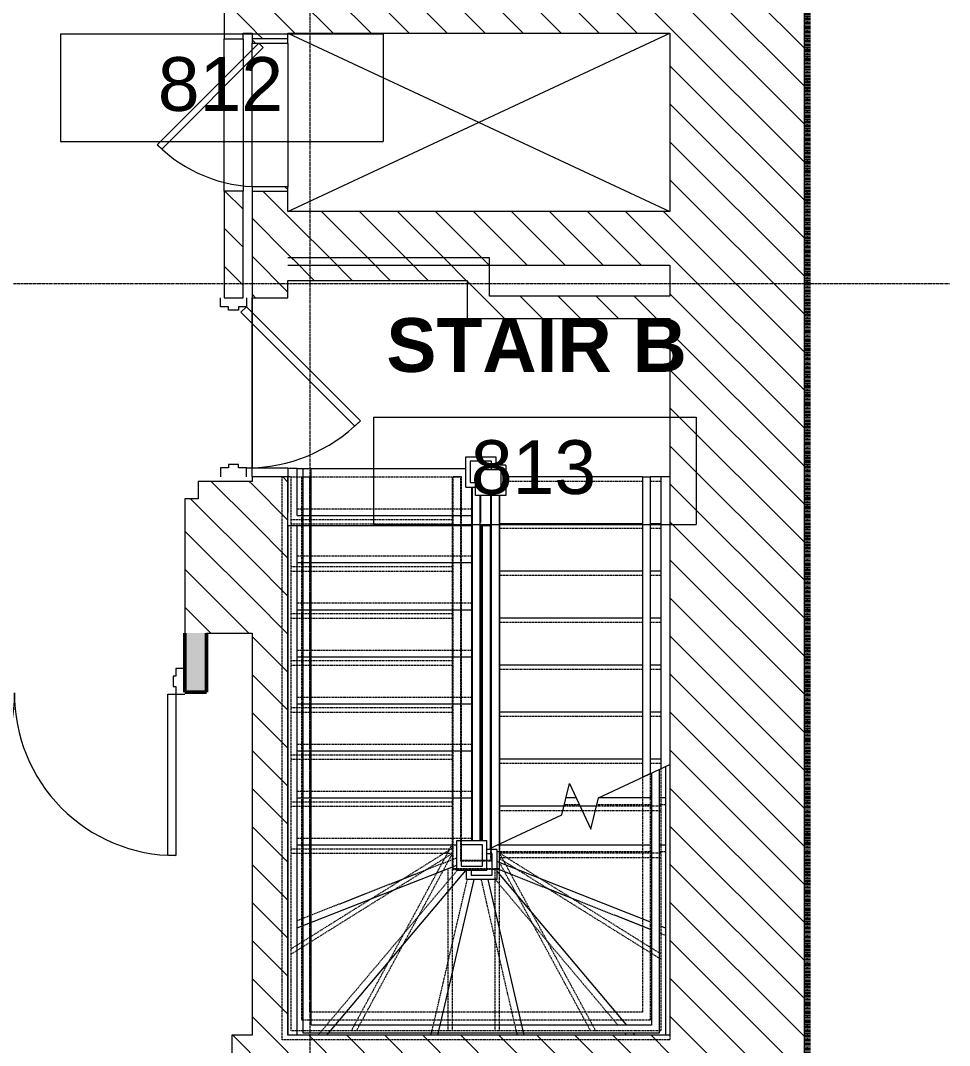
# Model space of a CAD drawing. Header units: inches. Extents: x -956 to 1409, y -1111 to 895.
# Drawn here: x 758.5 to 965.8, y -146.3 to 82.5 of the extents above; entities that cross this region are included whole.
import ezdxf

# ---------------------------------------------------------------- set-up
doc = ezdxf.new("R2010")
doc.units = ezdxf.units.IN
doc.header["$MEASUREMENT"] = 0
for name, pattern in [('Double Dash 3_8_', [1, 0.375, -0.125, 0.125, -0.125, 0.125, -0.125]), ('Double Dash 3_8__2_', [1, 0.375, -0.125, 0.125, -0.125, 0.125, -0.125]), ('Grid Line 1_4_', [0.4375, 0.25, -0.0625, 0.0625, -0.0625]), ('Overhead 1_16_', [0.101562, 0.0625, -0.039062])]:
    doc.linetypes.add(name, pattern=pattern)
for name, color, linetype, lineweight in [('A-AREA-IDEN', 2, 'Continuous', 9), ('A-DETL', 90, 'Continuous', 13), ('A-DETL-THIN', 151, 'Continuous', 13), ('A-DOOR', 31, 'Continuous', 13), ('A-DOOR-FRAM', 31, 'Continuous', 20), ('A-FLOR', 192, 'Continuous', 13), ('A-FLOR-HRAL', 11, 'Continuous', 13), ('A-FLOR-HRAL-MBND', 5, 'Continuous', 13), ('A-WALL', 113, 'Continuous', 13), ('A-WALL-PATT', 111, 'Continuous', 13), ('C-PROP-LINE', 91, 'Double Dash 3_8_', 20), ('I-WALL', 2, 'Continuous', 13), ('S-GRID', 1, 'Continuous', 9), ('S-STRS', 31, 'Continuous', 13), ('S-STRS-MBND', 31, 'Continuous', 13)]:
    doc.layers.add(name, color=color, linetype=linetype, lineweight=lineweight)
doc.styles.add('Arial_3', font='arial.ttf', dxfattribs={"height": 12})
doc.styles.add('Arial_B', font='arialbd.ttf', dxfattribs={"height": 12})
pattern_1 = [(135, (0, 0), (-4.24264, -4.24264), [])]

# ---------------------------------------------------------------- blocks, each defined once
blk = doc.blocks.new('Single-HM Frame - Stair Exst_ 36_-1142624-8TH FLOOR TELECOM UNDERFLOOR ROUTING PLAN')
at = {"layer": 'A-DOOR', "color": 53, "lineweight": 9}
for p, q in [((-18, 2.87), (7.46, 28.33)), ((7.46, 28.33), (8.7, 27.09)), ((8.7, 27.09), (-16.76, 1.64)), ((-16.76, 1.64), (-18, 2.87))]:
    blk.add_line(p, q, dxfattribs=at)
blk.add_arc((-18, 2.87), 36, 360, 44.99, dxfattribs=at)
at = {"layer": 'A-DOOR-FRAM', "color": 133}
for p, q in [((-20, 2.87), (-18, 2.87)), ((-18, 2.87), (-18, 1.12)), ((18, 2.87), (18, 1.12)), ((20, 2.87), (18, 2.87)), ((-18, 1.12), (-17.25, 1.12)), ((-17.25, 1.12), (-17.25, -1.12)), ((17.25, 1.12), (17.25, -1.12)), ((18, 1.12), (17.25, 1.12)), ((-18, -1.12), (-18, -2.87)), ((-17.25, -1.12), (-18, -1.12)), ((17.25, -1.12), (18, -1.12)), ((18, -1.12), (18, -2.87)), ((-18, -2.87), (-20, -2.87)), ((18, -2.87), (20, -2.87))]:
    blk.add_line(p, q, dxfattribs=at)
blk = doc.blocks.new('Railing - 6 1_4_-1312261-8TH FLOOR TELECOM UNDERFLOOR ROUTING PLAN')
at = {"layer": 'A-FLOR-HRAL', "color": 53, "lineweight": 9}
for p, q in [((2.37, 2.37), (0.18, 2.37)), ((3.37, 3.37), (1.18, 3.37)), ((2.37, -2.38), (2.37, 2.37)), ((3.37, 3.37), (3.37, -3.38)), ((-3.38, -3.38), (-3.38, -1.5)), ((-2.38, -0.5), (-2.38, -2.38)), ((3.37, -3.38), (-3.38, -3.38)), ((-2.38, -2.38), (2.37, -2.38))]:
    blk.add_line(p, q, dxfattribs=at)
blk = doc.blocks.new('Railing - 6 1_4_-1312263-8TH FLOOR TELECOM UNDERFLOOR ROUTING PLAN')
at = {"layer": 'A-FLOR-HRAL', "color": 53, "lineweight": 9}
for p, q in [((3.37, 3.37), (1.18, 3.37)), ((2.37, 2.37), (1.18, 2.37)), ((2.37, -2.38), (2.37, 2.37)), ((3.37, 3.37), (3.37, -3.38)), ((-3.38, -3.38), (-3.38, -1.37)), ((-2.38, -1.37), (-2.38, -2.38)), ((3.37, -3.38), (-3.38, -3.38)), ((-2.38, -2.38), (2.37, -2.38))]:
    blk.add_line(p, q, dxfattribs=at)
blk = doc.blocks.new('Railing - 6 1_4_-1312265-8TH FLOOR TELECOM UNDERFLOOR ROUTING PLAN')
at = {"layer": 'A-FLOR-HRAL', "color": 53, "lineweight": 9}
for p, q in [((3.375, 3.375), (-3.375, 3.375)), ((-3.375, -3.375), (-3.375, 3.375)), ((2.375, 2.375), (-2.375, 2.375)), ((-2.375, 2.375), (-2.375, -2.375)), ((2.375, -2.375), (2.375, 2.375)), ((3.375, 3.375), (3.375, -3.375)), ((3.375, -3.375), (-3.375, -3.375)), ((-2.375, -2.375), (2.375, -2.375))]:
    blk.add_line(p, q, dxfattribs=at)
blk = doc.blocks.new('Railing - Railing-1085655-8TH FLOOR TELECOM UNDERFLOOR ROUTING PLAN')
at = {"layer": 'A-FLOR-HRAL', "color": 53, "lineweight": 9}
for p, q in [((859.33, -100.49), (859.33, -21.62)), ((861.08, -100.49), (861.08, -23.49)), ((861.52, -30.24), (861.52, -100.49)), ((863.27, -30.24), (863.27, -102.49))]:
    blk.add_line(p, q, dxfattribs=at)
for name, p, rotation in [('Railing - 6 1_4_-1312261-8TH FLOOR TELECOM UNDERFLOOR ROUTING PLAN', (861.2, -18.25), 180), ('Railing - 6 1_4_-1312265-8TH FLOOR TELECOM UNDERFLOOR ROUTING PLAN', (859.2, -103.87), 270)]:
    blk.add_blockref(name, p, dxfattribs=dict(rotation=rotation))
blk.add_blockref('Railing - 6 1_4_-1312263-8TH FLOOR TELECOM UNDERFLOOR ROUTING PLAN', (861.4, -105.87))
blk = doc.blocks.new('Railing - Railing-1085659-8TH FLOOR TELECOM UNDERFLOOR ROUTING PLAN')
at = {"layer": 'A-FLOR-HRAL', "color": 53, "lineweight": 9}
for p, q in [((821.58, -17.5), (823.33, -17.5)), ((821.58, -136.13), (821.58, -17.5)), ((823.33, -136.13), (823.33, -17.5)), ((901.02, -84.65), (901.02, -136.14)), ((899.27, -85.47), (899.27, -136.14)), ((821.58, -143.49), (821.58, -136.13)), ((823.33, -141.74), (823.33, -136.13)), ((899.27, -136.14), (899.27, -141.74)), ((901.02, -136.14), (901.02, -143.49)), ((835.81, -141.74), (823.33, -141.74)), ((886.81, -141.74), (835.81, -141.74)), ((899.27, -141.74), (886.81, -141.74)), ((835.81, -143.49), (821.58, -143.49)), ((886.81, -143.49), (835.81, -143.49)), ((901.02, -143.49), (886.81, -143.49))]:
    blk.add_line(p, q, dxfattribs=at)
blk = doc.blocks.new('Railing - 6 1_4_-1310709-8TH FLOOR TELECOM UNDERFLOOR ROUTING PLAN')
at = {"layer": 'A-FLOR-HRAL', "color": 53, "lineweight": 9}
for p, q in [((2.37, 2.37), (-2.38, 2.37)), ((-2.38, 2.37), (-2.38, -2.38)), ((3.37, 3.37), (0.18, 3.37)), ((2.37, -2.38), (2.37, 2.37)), ((3.37, 3.37), (3.37, -3.38)), ((-3.38, -3.38), (-3.38, -0.5)), ((3.37, -3.38), (-3.38, -3.38)), ((-2.38, -2.38), (2.37, -2.38))]:
    blk.add_line(p, q, dxfattribs=at)
blk = doc.blocks.new('Railing - Railing-1086723-8TH FLOOR TELECOM UNDERFLOOR ROUTING PLAN')
at = {"layer": 'A-FLOR-HRAL', "color": 53, "lineweight": 9}
for p, q in [((863.52, -23.49), (863.52, -102.14)), ((865.27, -23.49), (865.27, -101.32)), ((863.52, -102.14), (865.27, -101.32))]:
    blk.add_line(p, q, dxfattribs=at)
at = {"layer": 'A-FLOR-HRAL-MBND', "color": 53, "linetype": 'Overhead 1_16_', "lineweight": 9}
for p, q in [((855.02, -19.37), (856.77, -19.37)), ((855.02, -106.87), (855.02, -19.37)), ((856.77, -105.12), (856.77, -19.37)), ((863.52, -102.14), (863.52, -105.12)), ((865.27, -101.32), (865.27, -106.87)), ((863.52, -105.12), (856.77, -105.12)), ((865.27, -106.87), (855.02, -106.87))]:
    blk.add_line(p, q, dxfattribs=at)
blk.add_blockref('Railing - 6 1_4_-1310709-8TH FLOOR TELECOM UNDERFLOOR ROUTING PLAN', (863.4, -20.12))
blk = doc.blocks.new('Railing - Railing-1086727-8TH FLOOR TELECOM UNDERFLOOR ROUTING PLAN')
at = {"layer": 'A-FLOR-HRAL', "color": 53, "lineweight": 9}
for p, q in [((897.27, -19.37), (899.02, -19.37)), ((897.27, -19.37), (897.27, -86.4)), ((899.02, -19.37), (899.02, -85.58)), ((897.27, -86.4), (899.02, -85.58))]:
    blk.add_line(p, q, dxfattribs=at)
at = {"layer": 'A-FLOR-HRAL-MBND', "color": 53, "linetype": 'Overhead 1_16_', "lineweight": 9}
for p, q in [((821.27, -19.37), (823.02, -19.37)), ((821.27, -134.96), (821.27, -19.37)), ((823.02, -134.96), (823.02, -19.37)), ((897.27, -86.4), (897.27, -134.96)), ((899.02, -85.58), (899.02, -134.96)), ((821.27, -140.62), (821.27, -134.96)), ((823.02, -138.87), (823.02, -134.96)), ((897.27, -134.96), (897.27, -138.87)), ((899.02, -134.96), (899.02, -140.62)), ((829.34, -138.87), (823.02, -138.87)), ((890.95, -138.87), (829.34, -138.87)), ((897.27, -138.87), (890.95, -138.87)), ((829.34, -140.62), (821.27, -140.62)), ((890.95, -140.62), (829.34, -140.62)), ((899.02, -140.62), (890.95, -140.62))]:
    blk.add_line(p, q, dxfattribs=at)
blk = doc.blocks.new('Attic Access - 32_ x 56_-1343217-8TH FLOOR TELECOM UNDERFLOOR ROUTING PLAN')
at = {"layer": 'A-DOOR'}
h = blk.add_hatch(dxfattribs=at)
h.set_pattern_fill('FP_22', color=253, style=0, pattern_type=2)
h.set_pattern_definition([(45, (-62.42, 814.148), (-4.24264, 4.24264), [])])
h.paths.add_polyline_path([(-18, 4), (-18, -4), (-17, -4), (-17, 4)], flags=0)
h.paths.add_polyline_path([(15, -4), (16, -4), (16, 4), (15, 4)], flags=0)
at = {"layer": 'A-DOOR', "color": 133, "lineweight": 20}
for p, q in [((-7.63, 25.13), (-8.6, 24.16)), ((-8.6, 24.16), (14.03, 1.53)), ((15, 2.5), (-7.63, 25.13)), ((-17, 4), (-18, 4)), ((-18, 4), (-18, -4)), ((-17, -4), (-17, 4)), ((14.03, 1.53), (15, 2.5)), ((16, 4), (15, 4)), ((15, 4), (15, -4)), ((16, -4), (16, 4)), ((-18, -4), (-17, -4)), ((15, -4), (16, -4))]:
    blk.add_line(p, q, dxfattribs=at)
at = {"layer": 'A-DOOR', "color": 53, "lineweight": 9}
blk.add_arc((15, 2.5), 32, 135, 180.5, dxfattribs=at)
blk = doc.blocks.new('Double Flush-HM Frame - 6_-0_ Storeroom 20 MIN 8th-5654267-8TH FLOOR TELECOM UNDERFLOOR ROUTING PLAN')
at = {"layer": 'A-DOOR', "color": 133, "lineweight": 20}
for p, q in [((-54, 38.875), (-52.25, 38.875)), ((-54, 2.875), (-54, 38.875)), ((-52.25, 38.875), (-52.25, 2.875)), ((16.25, 38.875), (16.25, 2.875)), ((18, 38.875), (16.25, 38.875)), ((18, 2.875), (18, 38.875)), ((-52.25, 2.875), (-54, 2.875)), ((16.25, 2.875), (18, 2.875))]:
    blk.add_line(p, q, dxfattribs=at)
at = {"layer": 'A-DOOR', "color": 53, "lineweight": 9}
for centre, start, end in [((-54, 2.875), 359.5, 90), ((18, 2.875), 90, 180.5)]:
    blk.add_arc(centre, 36, start, end, dxfattribs=at)
at = {"layer": 'A-DOOR-FRAM', "color": 133}
for p, q in [((-54, 2.875), (-56, 2.875)), ((-54, 1.125), (-54, 2.875)), ((18, 2.875), (20, 2.875)), ((18, 1.125), (18, 2.875)), ((-53.375, 1.125), (-54, 1.125)), ((-53.375, -1.125), (-53.375, 1.125)), ((17.375, 1.125), (18, 1.125)), ((17.375, -1.125), (17.375, 1.125)), ((-54, -1.125), (-53.375, -1.125)), ((-54, -2.875), (-54, -1.125)), ((18, -1.125), (17.375, -1.125)), ((18, -2.875), (18, -1.125)), ((-56, -2.875), (-54, -2.875)), ((20, -2.875), (18, -2.875))]:
    blk.add_line(p, q, dxfattribs=at)
blk = doc.blocks.new('Family - ___-850868-8TH FLOOR TELECOM UNDERFLOOR ROUTING PLAN')
at = {"layer": 'C-PROP-LINE', "color": 133, "linetype": 'Double Dash 3_8__2_'}
blk.add_line((934.11, -344.99), (934.11, 840.01), dxfattribs=at)
blk = doc.blocks.new('18433_1 - AEO NY - CENTRAL_rvt-1-8TH FLOOR TELECOM UNDERFLOOR ROUTING PLAN')
at = {"layer": 'A-WALL-PATT', "lineweight": 9}
h = blk.add_hatch(dxfattribs=at)
h.set_pattern_fill('FP_1', color=53, style=0, pattern_type=2)
h.set_pattern_definition(pattern_1)
h.paths.add_polyline_path([(933.4, -243.24), (933.4, 797.38), (903.4, 797.38), (903.4, -243.24)], flags=0)
h = blk.add_hatch(dxfattribs=at)
h.set_pattern_fill('FP_1', color=53, style=0, pattern_type=2)
h.set_pattern_definition(pattern_1)
h.paths.add_polyline_path([(810.15, 79.71), (810.4, 79.71), (810.4, 91.71), (803.9, 91.71), (803.9, 79.71), (808.15, 79.71)], flags=0)
h = blk.add_hatch(dxfattribs=at)
h.set_pattern_fill('FP_1', color=53, style=0, pattern_type=2)
h.set_pattern_definition(pattern_1)
h.paths.add_polyline_path([(903.4, 79.71), (903.4, 91.71), (810.4, 91.71), (810.4, 79.71), (841.56, 79.71)], flags=0)
h = blk.add_hatch(dxfattribs=at)
h.set_pattern_fill('FP_1', color=53, style=0, pattern_type=2)
h.set_pattern_definition(pattern_1)
h.paths.add_polyline_path([(803.9, 20.63), (808.15, 20.63), (808.15, 44.42), (803.9, 44.42), (803.9, 34.15)], flags=0)
h.paths.add_polyline_path([(803.9, 78.42), (808.15, 78.42), (808.15, 79.71), (803.9, 79.71)], flags=0)
h = blk.add_hatch(dxfattribs=at)
h.set_pattern_fill('FP_1', color=53, style=0, pattern_type=2)
h.set_pattern_definition(pattern_1)
h.paths.add_polyline_path([(810.15, -143.99), (818.15, -143.99), (818.15, -19.37), (810.15, -19.37), (810.15, -62.65)], flags=0)
h.paths.add_polyline_path([(818.15, 20.63), (818.15, 44.42), (810.15, 44.42), (810.15, 20.63)], flags=0)
h.paths.add_polyline_path([(818.15, 78.42), (818.15, 79.71), (810.15, 79.71), (810.15, 78.42)], flags=0)
h = blk.add_hatch(dxfattribs=at)
h.set_pattern_fill('FP_1', color=53, style=0, pattern_type=2)
h.set_pattern_definition(pattern_1)
h.paths.add_polyline_path([(903.4, 27.88), (903.4, 39.88), (818.15, 39.88), (818.15, 27.88), (841.56, 27.88)], flags=0)
h = blk.add_hatch(dxfattribs=at)
h.set_pattern_fill('FP_1', color=53, style=0, pattern_type=2)
h.set_pattern_definition(pattern_1)
h.paths.add_polyline_path([(858.15, 24.51), (858.15, 29.51), (818.15, 29.51), (818.15, 24.51), (841.56, 24.51)], flags=0)
h = blk.add_hatch(dxfattribs=at)
h.set_pattern_fill('FP_1', color=53, style=0, pattern_type=2)
h.set_pattern_definition(pattern_1)
h.paths.add_polyline_path([(863.15, 16.01), (863.15, 29.51), (858.15, 29.51), (858.15, 16.01)], flags=0)
h = blk.add_hatch(dxfattribs=at)
h.set_pattern_fill('FP_1', color=53, style=0, pattern_type=2)
h.set_pattern_definition(pattern_1)
h.paths.add_polyline_path([(903.4, 16.01), (903.4, 21.01), (863.15, 21.01), (863.15, 16.01)], flags=0)
h = blk.add_hatch(dxfattribs=at)
h.set_pattern_fill('FP_1', color=53, style=0, pattern_type=2)
h.set_pattern_definition(pattern_1)
h.paths.add_polyline_path([(810.15, -49.99), (810.15, -20.37), (798.15, -20.37), (798.15, -49.99)], flags=0)
h = blk.add_hatch(dxfattribs=at)
h.set_pattern_fill('FP_1', color=53, style=0, pattern_type=2)
h.set_pattern_definition(pattern_1)
h.paths.add_polyline_path([(798.15, -49.99), (798.15, -24.24), (795.15, -24.24), (795.15, -49.99)], flags=0)
h = blk.add_hatch(dxfattribs=at)
h.set_pattern_fill('FP_1', color=53, style=0, pattern_type=2)
h.set_pattern_definition(pattern_1)
h.paths.add_polyline_path([(810.15, -54.24), (810.15, -49.99), (795.15, -49.99), (795.15, -54.24), (800.02, -54.24)], flags=0)
at = {"layer": 'A-WALL-PATT'}
blk.add_hatch(color=253, dxfattribs=at).paths.add_polyline_path([(800.02, -67.44), (800.02, -54.24), (795.15, -54.24), (795.15, -67.44)], flags=0)
at = {"layer": 'A-WALL-PATT', "lineweight": 9}
h = blk.add_hatch(dxfattribs=at)
h.set_pattern_fill('FP_1', color=53, style=0, pattern_type=2)
h.set_pattern_definition(pattern_1)
h.paths.add_polyline_path([(903.4, -155.99), (903.4, -143.99), (805.65, -143.99), (805.65, -155.99), (841.56, -155.99)], flags=0)
at = {"layer": 'A-DETL-THIN', "color": 53, "lineweight": 9}
for p, q in [((818.15, 39.88), (903.4, 79.71)), ((818.15, 79.71), (903.4, 39.88))]:
    blk.add_line(p, q, dxfattribs=at)
at = {"layer": 'A-FLOR', "color": 53, "lineweight": 9}
for p, q in [((810.15, -19.37), (810.15, 20.63)), ((810.15, 20.63), (810.15, -17.37)), ((810.15, -17.37), (818.15, -17.37)), ((818.15, -17.37), (818.15, -19.37)), ((818.15, -30.24), (859.33, -30.24)), ((861.08, -30.24), (863.4, -30.24))]:
    blk.add_line(p, q, dxfattribs=at)
at = {"layer": 'A-WALL', "color": 133, "lineweight": 20}
for p, q in [((933.4, -243.24), (933.4, 797.38)), ((803.9, 91.71), (803.9, 79.71)), ((808.15, 79.71), (810.15, 79.71)), ((810.15, 79.71), (810.15, 78.42)), ((818.15, 78.42), (818.15, 79.71)), ((818.15, 79.71), (903.4, 79.71)), ((903.4, 79.71), (903.4, 39.88)), ((810.15, 44.42), (810.15, 20.63)), ((818.15, 39.88), (818.15, 44.42)), ((903.4, 39.88), (818.15, 39.88)), ((818.15, 27.88), (903.4, 27.88)), ((903.4, 27.88), (903.4, 21.01)), ((818.15, 20.63), (818.15, 24.51)), ((810.15, 20.63), (818.15, 20.63)), ((903.4, 16.01), (903.4, -143.99)), ((798.15, -20.37), (798.15, -24.24)), ((810.15, -20.37), (798.15, -20.37)), ((810.15, -19.37), (810.15, -20.37)), ((818.15, -19.37), (810.15, -19.37)), ((818.15, -143.99), (818.15, -19.37)), ((810.15, -54.24), (810.15, -143.99)), ((810.15, -143.99), (805.65, -143.99)), ((805.65, -143.99), (805.65, -149.45)), ((903.4, -143.99), (818.15, -143.99))]:
    blk.add_line(p, q, dxfattribs=at)
at = {"layer": 'A-WALL', "color": 53, "lineweight": 9}
for p, q in [((810.15, 45.42), (810.15, 77.42)), ((818.15, 77.42), (818.15, 45.42))]:
    blk.add_line(p, q, dxfattribs=at)
at = {"layer": 'I-WALL', "color": 133, "lineweight": 20}
for p, q in [((803.9, 79.71), (803.9, 78.42)), ((803.9, 78.42), (808.15, 78.42)), ((808.15, 78.42), (808.15, 79.71)), ((808.15, 44.42), (803.9, 44.42)), ((803.9, 44.42), (803.9, 20.63)), ((808.15, 20.63), (808.15, 44.42)), ((858.15, 29.51), (818.15, 29.51)), ((863.15, 29.51), (858.15, 29.51)), ((863.15, 21.01), (863.15, 29.51)), ((818.15, 24.51), (858.15, 24.51)), ((858.15, 24.51), (858.15, 16.01)), ((803.9, 20.63), (808.15, 20.63)), ((903.4, 21.01), (863.15, 21.01)), ((858.15, 16.01), (863.15, 16.01)), ((863.15, 16.01), (903.4, 16.01)), ((795.15, -24.24), (795.15, -49.99)), ((798.15, -24.24), (795.15, -24.24)), ((795.15, -49.99), (795.15, -54.24)), ((800.02, -54.24), (810.15, -54.24))]:
    blk.add_line(p, q, dxfattribs=at)
at = {"layer": 'I-WALL', "color": 53, "lineweight": 9}
for p, q in [((803.9, 44.42), (803.9, 78.42)), ((808.15, 78.42), (808.15, 44.42))]:
    blk.add_line(p, q, dxfattribs=at)
at = {"layer": 'I-WALL', "color": 213, "lineweight": 50}
for p, q in [((795.15, -54.24), (795.15, -67.44)), ((800.02, -67.44), (800.02, -54.24)), ((795.15, -67.44), (800.02, -67.44))]:
    blk.add_line(p, q, dxfattribs=at)
at = {"layer": 'S-GRID', "linetype": 'Grid Line 1_4_'}
for p, q in [((823.15, -423.37), (823.15, 870.85)), ((965.79, 23.76), (-931.82, 23.76))]:
    blk.add_line(p, q, dxfattribs=at)
at = {"layer": 'S-STRS', "color": 53, "lineweight": 9}
for p, q in [((820.2, -17.5), (818.2, -17.5)), ((818.2, -27.34), (818.2, -17.5)), ((820.2, -28), (820.2, -17.5)), ((820.2, -17.5), (857.83, -17.5)), ((897.27, -19.37), (866.77, -19.37)), ((901.4, -19.37), (899.02, -19.37)), ((903.4, -19.37), (901.4, -19.37)), ((901.4, -19.37), (901.4, -29.87)), ((859.2, -28), (859.2, -21.62)), ((861.2, -29.51), (861.2, -23.49)), ((863.4, -23.49), (863.4, -102.2)), ((865.4, -23.49), (865.4, -29.87)), ((820.2, -28), (859.2, -28)), ((859.2, -38.5), (859.2, -28)), ((818.2, -128.63), (818.2, -30.24)), ((820.2, -38.5), (820.2, -30.24)), ((861.2, -100.49), (861.2, -30.24)), ((861.4, -30.24), (861.4, -100.49)), ((865.4, -29.87), (865.4, -40.37)), ((897.27, -29.87), (865.4, -29.87)), ((901.4, -29.87), (899.02, -29.87)), ((901.4, -29.87), (901.4, -40.37)), ((820.2, -49), (820.2, -38.5)), ((820.2, -38.5), (859.2, -38.5)), ((859.2, -49), (859.2, -38.5)), ((865.4, -40.37), (865.4, -50.87)), ((897.27, -40.37), (865.4, -40.37)), ((901.4, -40.37), (899.02, -40.37)), ((901.4, -40.37), (901.4, -50.87)), ((820.2, -59.5), (820.2, -49)), ((820.2, -49), (859.2, -49)), ((859.2, -59.5), (859.2, -49)), ((865.4, -50.87), (865.4, -61.37)), ((897.27, -50.87), (865.4, -50.87)), ((901.4, -50.87), (899.02, -50.87)), ((901.4, -50.87), (901.4, -61.37)), ((820.2, -70), (820.2, -59.5)), ((820.2, -59.5), (859.2, -59.5)), ((859.2, -70), (859.2, -59.5)), ((865.4, -61.37), (865.4, -71.87)), ((897.27, -61.37), (865.4, -61.37)), ((901.4, -61.37), (899.02, -61.37)), ((901.4, -61.37), (901.4, -71.87)), ((820.2, -80.5), (820.2, -70)), ((820.2, -70), (859.2, -70)), ((859.2, -80.5), (859.2, -70)), ((865.4, -71.87), (865.4, -82.37)), ((897.27, -71.87), (865.4, -71.87)), ((901.4, -71.87), (899.02, -71.87)), ((901.4, -71.87), (901.4, -82.37)), ((820.2, -91), (820.2, -80.5)), ((820.2, -80.5), (859.2, -80.5)), ((859.2, -91), (859.2, -80.5)), ((865.4, -82.37), (865.4, -92.87)), ((897.27, -82.37), (865.4, -82.37)), ((901.4, -82.37), (899.02, -82.37)), ((901.4, -82.37), (901.4, -84.48)), ((902.4, -84.01), (902.4, -91.03)), ((820.2, -101.5), (820.2, -91)), ((820.2, -91), (859.2, -91)), ((859.2, -100.49), (859.2, -91)), ((882.54, -91.03), (880.23, -91.03)), ((899.27, -91.03), (887.46, -91.03)), ((902.4, -91.03), (901.02, -91.03)), ((902.4, -91.03), (902.4, -101.53)), ((865.4, -92.87), (865.4, -101.26)), ((879.78, -92.87), (865.4, -92.87)), ((887.01, -92.87), (883.4, -92.87)), ((820.2, -120.01), (820.2, -101.5)), ((820.2, -101.5), (855.83, -101.5)), ((863.4, -102.2), (863.4, -102.49)), ((899.27, -101.53), (864.83, -101.53)), ((902.4, -101.53), (901.02, -101.53)), ((902.4, -101.53), (902.4, -120.08)), ((899.27, -118.84), (864.77, -105.21)), ((820.2, -120.01), (855.83, -105.99)), ((826.81, -143.99), (857.86, -107.24)), ((893.78, -141.74), (864.77, -107.3)), ((851.63, -143.99), (859.73, -109.24)), ((870.9, -143.99), (862.86, -109.24)), ((820.2, -128.63), (820.2, -120.01)), ((902.4, -120.08), (901.02, -119.53)), ((902.4, -120.08), (902.4, -128.65)), ((818.2, -144), (818.2, -128.63)), ((820.2, -143.99), (820.2, -128.63)), ((902.4, -128.65), (902.4, -143.99)), ((895.68, -143.99), (895.26, -143.49))]:
    blk.add_line(p, q, dxfattribs=at)
at = {"layer": 'S-STRS', "color": 53, "linetype": 'Overhead 1_16_', "lineweight": 9}
for p, q in [((897.27, -20.37), (866.77, -20.37)), ((901.4, -20.37), (899.02, -20.37)), ((820.2, -26.5), (859.2, -26.5)), ((897.27, -30.87), (865.4, -30.87)), ((901.4, -30.87), (899.02, -30.87)), ((820.2, -37), (859.2, -37)), ((897.27, -41.37), (865.4, -41.37)), ((901.4, -41.37), (899.02, -41.37)), ((820.2, -47.5), (859.2, -47.5)), ((897.27, -51.87), (865.4, -51.87)), ((901.4, -51.87), (899.02, -51.87)), ((820.2, -58), (859.2, -58)), ((897.27, -62.37), (865.4, -62.37)), ((901.4, -62.37), (899.02, -62.37)), ((820.2, -68.5), (859.2, -68.5)), ((897.27, -72.87), (865.4, -72.87)), ((901.4, -72.87), (899.02, -72.87)), ((820.2, -79), (859.2, -79)), ((897.27, -83.37), (865.4, -83.37)), ((901.4, -83.37), (899.02, -83.37)), ((820.2, -89.5), (859.2, -89.5)), ((883.24, -92.53), (879.86, -92.53)), ((899.27, -92.53), (887.1, -92.53)), ((902.4, -92.53), (901.02, -92.53)), ((879.54, -93.87), (865.4, -93.87)), ((886.77, -93.87), (883.86, -93.87)), ((820.2, -100), (859.2, -100)), ((820.2, -118.39), (855.83, -104.38)), ((899.27, -103.03), (864.77, -103.03)), ((902.4, -103.03), (901.02, -103.03)), ((824.85, -143.99), (855.9, -107.24)), ((899.27, -120.46), (864.77, -106.82)), ((850.09, -143.99), (858.19, -109.24)), ((869.36, -143.99), (861.32, -109.24)), ((891.82, -141.74), (864.45, -109.24)), ((902.4, -121.69), (901.02, -121.15)), ((893.72, -143.99), (893.29, -143.49))]:
    blk.add_line(p, q, dxfattribs=at)
at = {"layer": 'S-STRS-MBND', "color": 53, "linetype": 'Overhead 1_16_', "lineweight": 9}
for p, q in [((818.9, -19.37), (816.9, -19.37)), ((816.9, -131.86), (816.9, -19.37)), ((818.9, -131.86), (818.9, -19.37)), ((818.9, -19.37), (854.9, -19.37)), ((856.9, -19.37), (854.9, -19.37)), ((854.9, -106.99), (854.9, -19.37)), ((856.9, -104.99), (856.9, -19.37)), ((818.9, -28.87), (854.9, -28.87)), ((818.9, -29.87), (854.9, -29.87)), ((818.9, -39.37), (854.9, -39.37)), ((818.9, -40.37), (854.9, -40.37)), ((818.9, -49.87), (854.9, -49.87)), ((818.9, -50.87), (854.9, -50.87)), ((818.9, -60.37), (854.9, -60.37)), ((818.9, -61.37), (854.9, -61.37)), ((818.9, -70.87), (854.9, -70.87)), ((818.9, -71.87), (854.9, -71.87)), ((818.9, -81.37), (854.9, -81.37)), ((818.9, -82.37), (854.9, -82.37)), ((901.4, -84.48), (901.4, -131.86)), ((818.9, -91.87), (854.9, -91.87)), ((818.9, -92.87), (854.9, -92.87)), ((883.4, -92.87), (879.78, -92.87)), ((901.4, -92.87), (887.01, -92.87)), ((883.86, -93.87), (879.54, -93.87)), ((901.4, -93.87), (886.77, -93.87)), ((818.9, -124.68), (854.9, -102.19)), ((818.9, -102.37), (854.9, -102.37)), ((832.32, -142.99), (854.9, -101.27)), ((863.4, -102.2), (863.4, -104.99)), ((865.4, -101.26), (865.4, -104.99)), ((818.9, -103.37), (854.9, -103.37)), ((818.9, -125.86), (854.9, -103.37)), ((833.46, -142.99), (854.9, -103.37)), ((863.4, -104.99), (856.9, -104.99)), ((886.84, -142.99), (865.4, -103.37)), ((901.4, -125.86), (865.4, -103.37)), ((901.4, -103.37), (865.4, -103.37)), ((901.4, -104.37), (865.4, -104.37)), ((901.4, -127.04), (865.4, -104.55)), ((865.4, -106.99), (865.4, -104.99)), ((853.9, -142.99), (853.9, -106.99)), ((854.9, -106.99), (856.9, -106.99)), ((854.9, -142.99), (854.9, -106.99)), ((865.4, -106.99), (856.9, -106.99)), ((864.4, -142.99), (864.4, -106.99)), ((885.7, -142.99), (865.4, -105.47)), ((865.4, -142.99), (865.4, -106.99)), ((903.4, -112.99), (903.4, -131.86)), ((816.9, -144.99), (816.9, -131.86)), ((818.9, -142.99), (818.9, -131.86)), ((901.4, -131.86), (901.4, -142.99)), ((903.4, -131.86), (903.4, -144.99)), ((826.19, -142.99), (818.9, -142.99)), ((895.74, -142.99), (826.19, -142.99)), ((901.4, -142.99), (895.74, -142.99)), ((826.19, -144.99), (816.9, -144.99)), ((895.74, -144.99), (826.19, -144.99)), ((903.4, -144.99), (895.74, -144.99))]:
    blk.add_line(p, q, dxfattribs=at)
at = {"layer": 'S-STRS-MBND', "color": 53, "lineweight": 9}
for p, q in [((887.48, -90.97), (903.4, -83.54)), ((879.32, -94.77), (881.02, -87.77)), ((881.02, -87.77), (885.78, -97.97)), ((885.78, -97.97), (887.48, -90.97)), ((863.4, -102.2), (879.32, -94.77))]:
    blk.add_line(p, q, dxfattribs=at)
at = {"color": 133, "linetype": 'Double Dash 3_8__2_', "lineweight": 20}
blk.add_blockref('Family - ___-850868-8TH FLOOR TELECOM UNDERFLOOR ROUTING PLAN', (0, 0), dxfattribs=at)
at = {"color": 53, "lineweight": 9}
for name, p, rotation in [('Attic Access - 32_ x 56_-1343217-8TH FLOOR TELECOM UNDERFLOOR ROUTING PLAN', (814.15, 62.42), 89.99999999999991), ('Single-HM Frame - Stair Exst_ 36_-1142624-8TH FLOOR TELECOM UNDERFLOOR ROUTING PLAN', (806.02, 0.63), 270), ('Double Flush-HM Frame - 6_-0_ Storeroom 20 MIN 8th-5654267-8TH FLOOR TELECOM UNDERFLOOR ROUTING PLAN', (739.15, -65), 180)]:
    blk.add_blockref(name, p, dxfattribs=dict(at, rotation=rotation))
for name in ['Railing - Railing-1085655-8TH FLOOR TELECOM UNDERFLOOR ROUTING PLAN', 'Railing - Railing-1085659-8TH FLOOR TELECOM UNDERFLOOR ROUTING PLAN', 'Railing - Railing-1086723-8TH FLOOR TELECOM UNDERFLOOR ROUTING PLAN', 'Railing - Railing-1086727-8TH FLOOR TELECOM UNDERFLOOR ROUTING PLAN']:
    blk.add_blockref(name, (0, 0), dxfattribs=at)
blk = doc.blocks.new('Room Tag - Room Tag-84095-8TH FLOOR TELECOM UNDERFLOOR ROUTING PLAN')
at = {"layer": 'A-AREA-IDEN'}
for p, q in [((-0.375, -0.0625), (-0.375, -0.3125)), ((-0.375, -0.0625), (0.375, -0.0625)), ((0.375, -0.0625), (0.375, -0.3125)), ((-0.375, -0.3125), (0.375, -0.3125))]:
    blk.add_line(p, q, dxfattribs=at)

msp = doc.modelspace()

# ---------------------------------------------------------------- block references
at = {"lineweight": 5}
msp.add_blockref('18433_1 - AEO NY - CENTRAL_rvt-1-8TH FLOOR TELECOM UNDERFLOOR ROUTING PLAN', (0, 0), dxfattribs=at)

# ---------------------------------------------------------------- next in the draw order: linework, layer by layer
at = {"layer": 'A-DETL', "linetype": 'Double Dash 3_8_', "lineweight": 140}
msp.add_line((934.11, -243.24), (934.11, 843.38), dxfattribs=at)

# ---------------------------------------------------------------- next in the draw order: block references
at = {"layer": 'A-AREA-IDEN', "xscale": 95.99999999999994, "yscale": 95.99999999999994, "zscale": 95.99999999999994}
for p in [(803.41, 85.51), (873.25, 0)]:
    msp.add_blockref('Room Tag - Room Tag-84095-8TH FLOOR TELECOM UNDERFLOOR ROUTING PLAN', p, dxfattribs=at)

# ---------------------------------------------------------------- next in the draw order: texts
at = {"layer": 'A-AREA-IDEN', "char_height": 12, "attachment_point": 1}
for s, insert, width, style in [('812', (789.13, 74.33), 33.633, 'Arial_3'), ('STAIR B', (840.13, 16.07), 79.992, 'Arial_B'), ('813', (858.97, -11.18), 33.633, 'Arial_3')]:
    msp.add_mtext(s, dxfattribs=dict(at, insert=insert, width=width, style=style))

doc.saveas('drawing.dxf')
